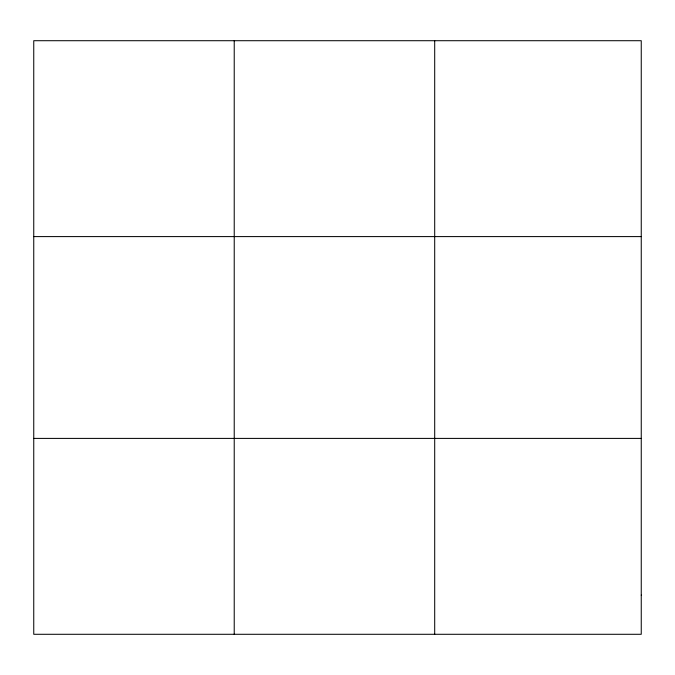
<?xml version="1.0" encoding="UTF-8"?>
<svg xmlns="http://www.w3.org/2000/svg" width="675" height="675" viewBox="0 0 675 675"><rect width="100%" height="100%" fill="white"/><g stroke="black" fill="none" stroke-linecap="round" stroke-linejoin="round"><path stroke-width="1.01" d="M234.225 40.711L234.225 634.289M434.7 40.711L434.7 634.289M33.75 236.596L641.25 236.596M33.75 438.404L641.25 438.404M641.25 595.114L641.25 634.289L33.75 634.289L33.75 40.711L641.25 40.711L641.25 595.114"/></g></svg>
